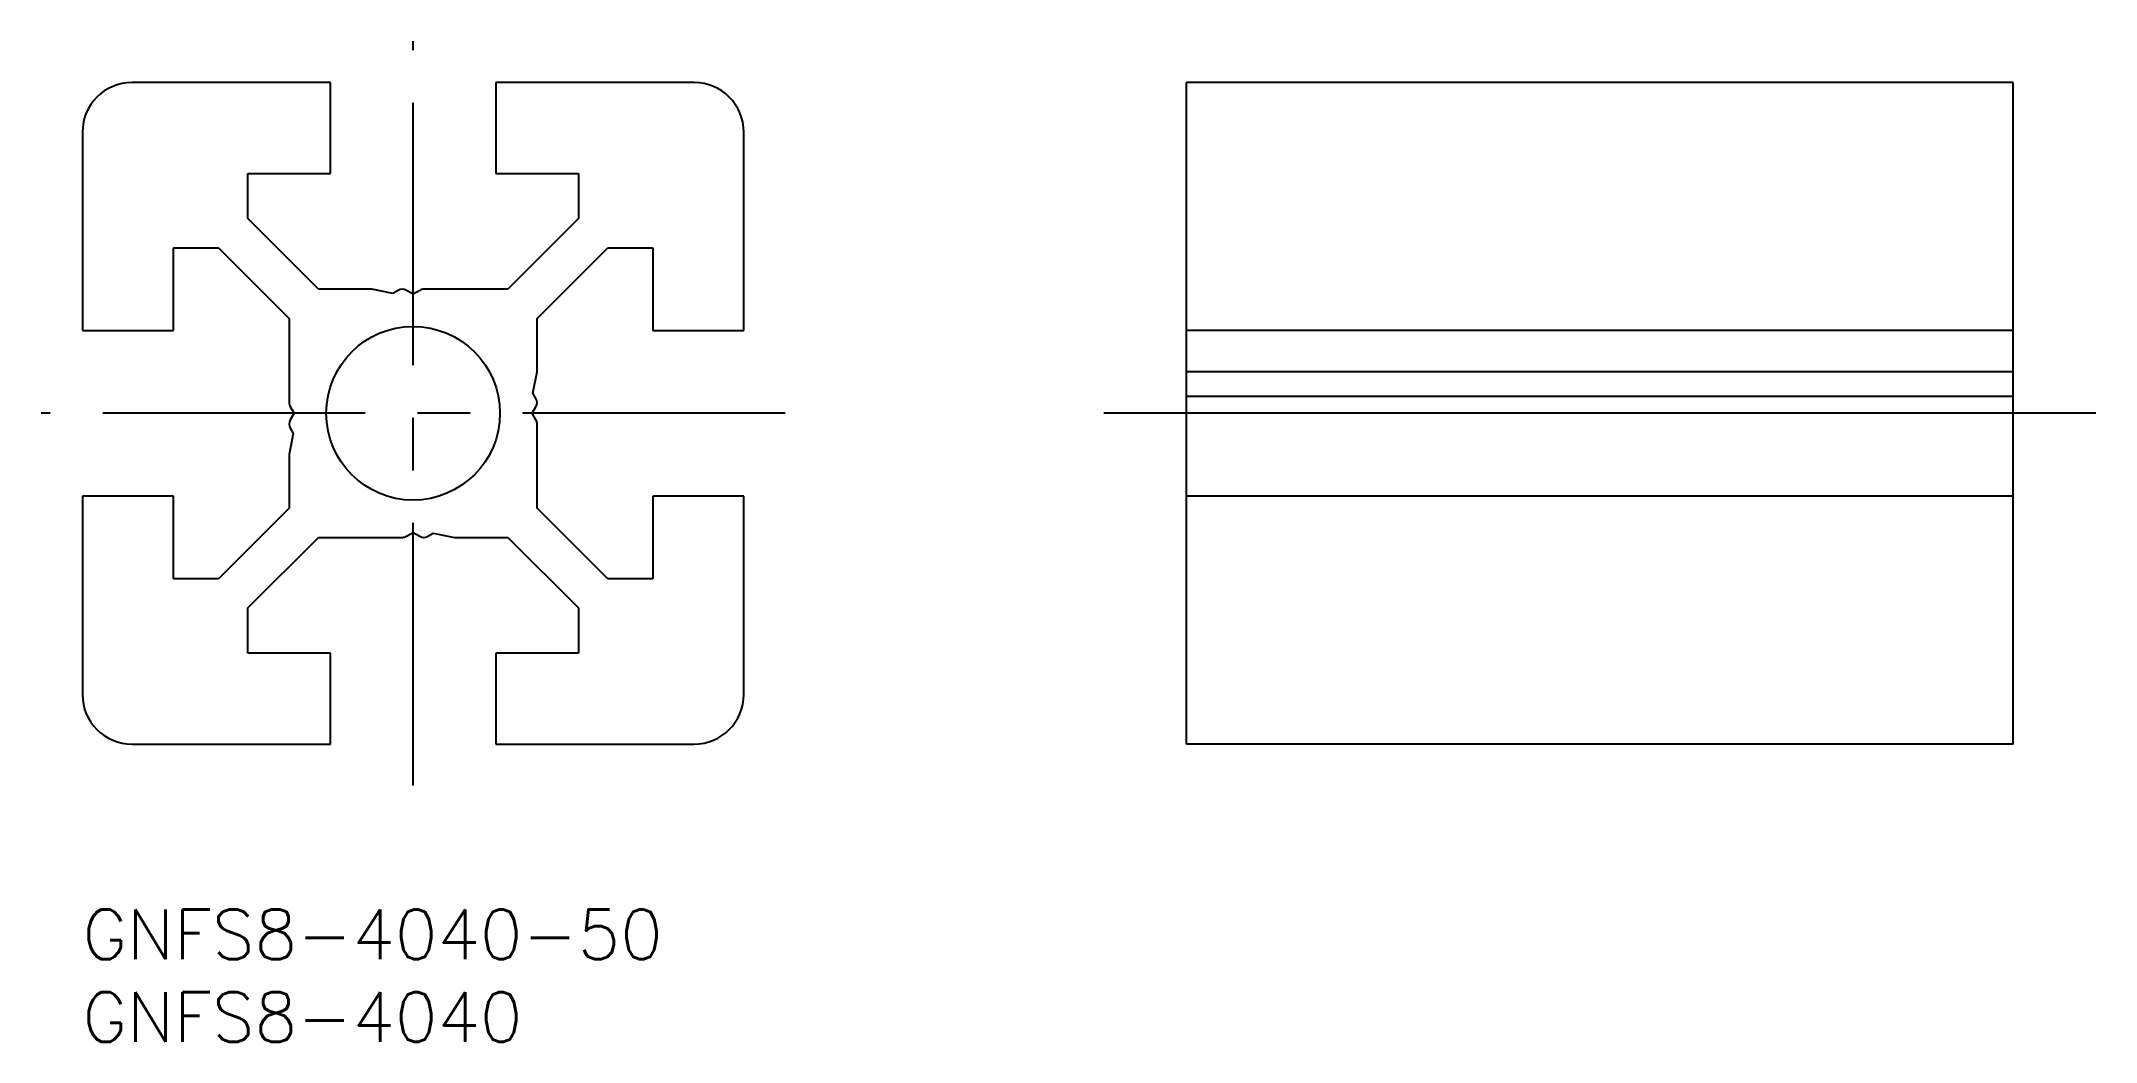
# Model space of a CAD drawing. Extents: x -2 to 122, y -8 to 52.
import ezdxf

# ---------------------------------------------------------------- set-up
doc = ezdxf.new("R2010")
doc.units = 0
doc.header["$LTSCALE"] = 0.5
doc.linetypes.add('CENTER', pattern=[50.8, 31.75, -6.35, 6.35, -6.35])
for name, color, linetype in [('MSM_CENTER', 1, 'CENTER'), ('MSM_CONTINUOUS', 7, 'CONTINUOUS'), ('MSM_PART_NUMBER', 7, 'CONTINUOUS')]:
    doc.layers.add(name, color=color, linetype=linetype)
doc.styles.get("Standard").update_dxf_attribs({"font": 'txt.shx', "height": 3, "bigfont": 'bigfont.shx'})

# ---------------------------------------------------------------- blocks, each defined once
blk = doc.blocks.new('*U3')
at = {"layer": 'MSM_PART_NUMBER'}
blk.add_text('GNFS8-4040-50', height=3, dxfattribs=at).set_placement((0, -3))
blk = doc.blocks.new('*U4')
at = {"layer": 'MSM_PART_NUMBER'}
blk.add_text('GNFS8-4040', height=3, dxfattribs=at).set_placement((0, -8))

msp = doc.modelspace()

# ---------------------------------------------------------------- linework, layer by layer
at = {"layer": 'MSM_CENTER'}
for p, q in [((20, 7.5), (20, 52.5)), ((42.5, 30), (-2.5, 30)), ((121.78, 30), (61.78, 30))]:
    msp.add_line(p, q, dxfattribs=at)
at = {"layer": 'MSM_CONTINUOUS'}
for p, q in [((15, 50), (3, 50)), ((15, 44.5), (15, 50)), ((25, 50), (25, 44.5)), ((37, 50), (25, 50)), ((116.78, 50), (66.78, 50)), ((66.78, 10), (66.78, 50)), ((116.78, 10), (116.78, 50)), ((0, 47), (0, 35)), ((40, 35), (40, 47)), ((10, 44.5), (15, 44.5)), ((10, 41.77), (10, 44.5)), ((25, 44.5), (30, 44.5)), ((30, 44.5), (30, 41.77)), ((14.27, 37.5), (10, 41.77)), ((30, 41.77), (25.73, 37.5)), ((5.5, 40), (8.23, 40)), ((5.5, 35), (5.5, 40)), ((8.23, 40), (12.5, 35.73)), ((27.5, 35.73), (31.77, 40)), ((31.77, 40), (34.5, 40)), ((34.5, 40), (34.5, 35)), ((17.5, 37.5), (14.27, 37.5)), ((18.78, 37.25), (17.5, 37.5)), ((19.1, 37.43), (18.78, 37.25)), ((20, 37.2), (19.6, 37.43)), ((20.4, 37.43), (20, 37.2)), ((25.73, 37.5), (20.65, 37.5)), ((0, 35), (5.5, 35)), ((12.5, 35.73), (12.5, 30.65)), ((27.5, 32.5), (27.5, 35.73)), ((34.5, 35), (40, 35)), ((116.78, 35), (66.78, 35)), ((27.25, 31.22), (27.5, 32.5)), ((116.78, 32.5), (66.78, 32.5)), ((27.43, 30.9), (27.25, 31.22)), ((12.57, 30.4), (12.8, 30)), ((12.8, 30), (12.57, 29.6)), ((27.2, 30), (27.43, 30.4)), ((27.43, 29.6), (27.2, 30)), ((116.78, 31.02), (66.78, 31.02)), ((116.78, 30), (66.78, 30)), ((12.75, 28.78), (12.5, 27.5)), ((12.57, 29.1), (12.75, 28.78)), ((27.5, 24.27), (27.5, 29.35)), ((12.5, 27.5), (12.5, 24.27)), ((0, 25), (0, 13)), ((5.5, 25), (0, 25)), ((5.5, 20), (5.5, 25)), ((34.5, 25), (34.5, 20)), ((40, 25), (34.5, 25)), ((40, 13), (40, 25)), ((116.78, 25), (66.78, 25)), ((12.5, 24.27), (8.23, 20)), ((31.77, 20), (27.5, 24.27)), ((10, 18.23), (14.27, 22.5)), ((14.27, 22.5), (19.35, 22.5)), ((19.6, 22.57), (20, 22.8)), ((20, 22.8), (20.4, 22.57)), ((20.9, 22.57), (21.22, 22.75)), ((21.22, 22.75), (22.5, 22.5)), ((22.5, 22.5), (25.73, 22.5)), ((25.73, 22.5), (30, 18.23)), ((8.23, 20), (5.5, 20)), ((34.5, 20), (31.77, 20)), ((10, 15.5), (10, 18.23)), ((30, 18.23), (30, 15.5)), ((15, 15.5), (10, 15.5)), ((15, 10), (15, 15.5)), ((25, 15.5), (25, 10)), ((30, 15.5), (25, 15.5)), ((3, 10), (15, 10)), ((25, 10), (37, 10)), ((116.78, 10), (66.78, 10))]:
    msp.add_line(p, q, dxfattribs=at)
msp.add_circle((20, 30), 5.25, dxfattribs=at)
for centre, radius, start, end in [((3, 47), 3, 90, 180), ((37, 47), 3, 0, 90), ((19.35, 37), 0.5, 60, 120), ((20.65, 37), 0.5, 90, 120), ((13, 30.65), 0.5, 180, 210), ((27, 30.65), 0.5, 330, 30), ((13, 29.35), 0.5, 150, 210), ((27, 29.35), 0.5, 0, 30), ((19.35, 23), 0.5, 270, 300), ((20.65, 23), 0.5, 240, 300), ((3, 13), 3, 180, 270), ((37, 13), 3, 270, 0)]:
    msp.add_arc(centre, radius, start, end, dxfattribs=at)

# ---------------------------------------------------------------- block references
for name in ['*U3', '*U4']:
    msp.add_blockref(name, (0, 0), dxfattribs=at)

doc.saveas('drawing.dxf')
